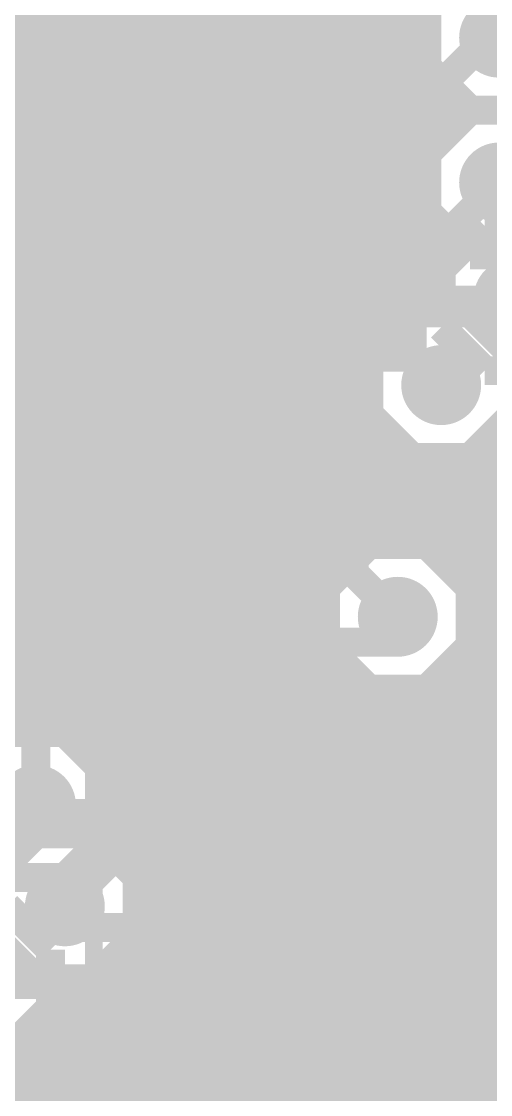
# Model space of a CAD drawing. Extents: x -5 to 208, y -5 to 206.
# Drawn here: x 69.85 to 73.97, y 122.94 to 132.35 of the extents above; entities that cross this region are included whole.
import ezdxf

# ---------------------------------------------------------------- set-up
doc = ezdxf.new("R2010")
doc.units = 0
doc.header["$MEASUREMENT"] = 0
doc.layers.get('0').update_dxf_attribs({"linetype": 'CONTINUOUS'})
for name, color, linetype in [('22-301-0_BOT', 7, 'CONTINUOUS'), ('22-301-0_DRD', 7, 'CONTINUOUS'), ('22-301-0_IN1', 1, 'CONTINUOUS'), ('22-301-0_IN2', 4, 'CONTINUOUS'), ('22-301-0_SMT', 5, 'CONTINUOUS'), ('22-301-0_SPT', 10, 'CONTINUOUS'), ('22-301-0_SST', 14, 'CONTINUOUS'), ('22-301-0_TOP', 9, 'CONTINUOUS'), ('THRUHOLE_TAP', 13, 'CONTINUOUS')]:
    doc.layers.add(name, color=color, linetype=linetype)

# ---------------------------------------------------------------- blocks, each defined once
blk = doc.blocks.new('ROUND_66')
at = {"const_width": 0.35052}
blk.add_lwpolyline([(-0.17526, 0, 1), (0.17526, 0, 1)], format="xyb", close=True, dxfattribs=at)
blk = doc.blocks.new('ROUND_69')
at = {"const_width": 0.35052}
blk.add_lwpolyline([(-0.17526, 0, 1), (0.17526, 0, 1)], format="xyb", close=True, dxfattribs=at)
blk = doc.blocks.new('ROUND_68')
at = {"const_width": 0.35052}
blk.add_lwpolyline([(-0.17526, 0, 1), (0.17526, 0, 1)], format="xyb", close=True, dxfattribs=at)
blk = doc.blocks.new('OBLONG_56')
at = {"const_width": 0.2794}
blk.add_lwpolyline([(0.7493, 0), (-0.7493, 0)], dxfattribs=at)
at = {"const_width": 0.1397}
for points in [[(-0.81915, 0, 1), (-0.67945, 0, 1)], [(0.67945, 0, 1), (0.81915, 0, 1)]]:
    blk.add_lwpolyline(points, format="xyb", close=True, dxfattribs=at)
blk = doc.blocks.new('RECTANGLE_57')
blk.add_solid([(0.889, 0.1397), (0.889, -0.1397), (-0.889, 0.1397), (-0.889, -0.1397)])
blk = doc.blocks.new('ROUND_73')
at = {"const_width": 0.10033}
blk.add_lwpolyline([(-0.050164, 0, 1), (0.050164, 0, 1)], format="xyb", close=True, dxfattribs=at)

msp = doc.modelspace()

# ---------------------------------------------------------------- linework, layer by layer
at = {"layer": '22-301-0_BOT', "const_width": 0.254}
for points in [[(74.168, 129.921), (74.295, 129.794), (74.295, 128.905), (74.041, 128.651), (74.041, 124.841), (74.549, 124.333), (77.089, 124.333), (77.47, 124.714), (77.47, 134.62), (78.74, 135.89), (78.74, 157.353)], [(69.977, 125.476), (69.977, 127.381), (69.469, 127.889), (69.469, 129.032), (69.977, 129.54), (69.977, 133.096), (69.342, 133.731), (69.342, 135.001), (70.866, 136.525), (70.866, 153.924), (70.993, 154.051)], [(73.279, 153.67), (73.279, 141.859), (73.533, 141.605), (73.533, 137.414), (73.279, 137.16), (73.279, 129.413), (73.533, 129.159)], [(74.295, 146.177), (74.295, 138.938), (75.057, 138.176), (75.057, 134.239), (74.168, 133.35), (74.168, 132.334), (74.041, 132.207)], [(70.231, 124.587), (71.882, 126.238), (71.882, 138.176), (72.517, 138.811), (72.517, 141.097)], [(72.771, 138.049), (72.771, 127.508), (73.152, 127.127)], [(71.247, 136.00684), (71.247, 126.49962)], [(71.1962, 135.95604), (71.1962, 126.44882)], [(70.9676, 135.72744), (70.9676, 126.22022)], [(70.739, 135.49884), (70.739, 125.99162)], [(70.612, 133.096), (70.612, 129.54)], [(71.247, 132.4102), (70.612, 132.4102)], [(71.247, 132.1816), (70.612, 132.1816)], [(71.247, 131.953), (70.612, 131.953)], [(71.247, 131.7244), (70.612, 131.7244)], [(71.247, 131.4958), (70.612, 131.4958)], [(71.247, 131.2672), (70.612, 131.2672)], [(71.247, 131.0386), (70.612, 131.0386)], [(71.247, 130.81), (70.612, 130.81)], [(71.247, 130.5814), (70.612, 130.5814)], [(71.247, 130.3528), (70.612, 130.3528)], [(71.247, 130.1242), (70.612, 130.1242)], [(71.247, 129.8956), (70.612, 129.8956)], [(71.247, 129.667), (70.612, 129.667)], [(71.247, 129.4384), (70.60438, 129.4384)], [(70.5104, 129.19456), (70.5104, 127.7239)], [(71.247, 129.2098), (70.51802, 129.2098)], [(70.42658, 129.09042), (70.104, 128.76784)], [(70.2818, 128.94564), (70.2818, 127.97282)], [(71.247, 128.9812), (70.31482, 128.9812)], [(70.104, 128.76784), (70.104, 128.15062)], [(71.247, 128.7526), (70.104, 128.7526)], [(71.247, 128.524), (70.104, 128.524)], [(71.247, 128.2954), (70.104, 128.2954)], [(70.104, 128.15062), (70.42658, 127.83058)], [(71.247, 128.0668), (70.18782, 128.0668)], [(71.247, 127.8382), (70.41642, 127.8382)], [(71.247, 127.6096), (70.56882, 127.6096)], [(70.612, 127.381), (70.612, 126.05258)], [(71.247, 127.381), (70.612, 127.381)], [(71.247, 127.1524), (70.612, 127.1524)], [(71.247, 126.9238), (70.612, 126.9238)], [(71.247, 126.6952), (70.612, 126.6952)], [(71.247, 126.49962), (70.69328, 125.9459)], [(72.517, 126.55042), (72.517, 126.238)], [(72.5678, 126.49962), (72.5678, 119.65432)], [(71.21144, 126.4666), (70.612, 126.4666)], [(72.60336, 126.4666), (72.517, 126.4666)], [(72.7964, 126.34722), (72.7964, 86.8045)], [(73.406, 126.30658), (73.406, 124.841)], [(70.98284, 126.238), (70.612, 126.238)], [(73.406, 126.238), (72.517, 126.238)], [(73.025, 126.27864), (73.025, 86.8045)], [(73.2536, 126.2761), (73.2536, 86.8045)], [(70.75424, 126.0094), (70.64756, 126.0094)], [(73.406, 126.0094), (72.47382, 126.0094)], [(72.33158, 125.78842), (71.08698, 124.54636)], [(73.406, 125.7808), (72.32142, 125.7808)], [(72.3392, 125.79604), (72.3392, 120.00738)], [(73.406, 125.5522), (72.09282, 125.5522)], [(72.1106, 125.56744), (72.1106, 120.15978)], [(73.406, 125.3236), (71.86422, 125.3236)], [(71.882, 125.33884), (71.882, 120.22836)], [(73.406, 125.095), (71.63562, 125.095)], [(71.6534, 125.11024), (71.6534, 120.2309)], [(71.4248, 124.88164), (71.4248, 120.16994)], [(73.406, 124.8664), (71.40702, 124.8664)], [(73.43902, 124.6378), (71.17842, 124.6378)], [(71.1962, 124.65304), (71.1962, 120.03024)], [(73.4822, 124.53874), (73.4822, 122.19432)], [(73.57618, 124.4092), (71.0692, 124.4092)], [(73.5965, 124.38888), (74.09942, 123.88342)], [(73.7108, 124.27204), (73.7108, 122.54738)], [(70.9676, 124.14758), (70.9676, 119.72036)], [(73.80224, 124.1806), (70.98538, 124.1806)], [(73.9394, 124.04344), (73.9394, 122.69978)], [(74.03084, 123.952), (70.80758, 123.952)], [(70.739, 123.89612), (70.739, 116.84762)], [(70.5104, 123.77674), (70.5104, 117.07622)], [(70.2818, 123.67768), (70.2818, 117.30482)], [(74.3712, 123.7234), (70.2945, 123.7234)], [(74.4728, 123.4948), (70.19544, 123.4948)], [(70.0532, 123.32462), (70.0532, 117.53342)], [(74.45502, 123.2662), (69.98462, 123.2662)], [(69.8246, 123.17222), (69.8246, 117.76202)], [(74.50074, 123.0376), (31.3055, 123.0376)]]:
    msp.add_lwpolyline(points, dxfattribs=at)
for points in [[(70.42658, 129.09042, 0.1989124), (70.6128, 129.54)], [(70.42658, 129.09042, 0.1989124), (70.6128, 129.54)], [(70.612, 127.381, 0.1989124), (70.42601, 127.83001)], [(72.517, 126.55042, 0.2114648), (73.152, 126.26929)], [(73.152, 126.26848, 0.0752002), (73.4059, 126.30688)], [(72.33158, 125.78842, 0.1989124), (72.5178, 126.238)], [(72.33158, 125.78842, 0.1989124), (72.5178, 126.238)], [(70.69328, 125.9459, 0.0391741), (70.61122, 126.05187)], [(73.406, 124.841, 0.1989124), (73.59199, 124.39199)], [(70.29704, 123.73102, 0.3782189), (71.08698, 124.54636)], [(69.469, 123.09348, 0.3397355), (70.29704, 123.73102)]]:
    msp.add_lwpolyline(points, format="xyb", dxfattribs=at)
at = {"layer": '22-301-0_DRD', "const_width": 0.254}
for points in [[(73.787, 132.842), (73.406, 132.461)], [(73.406, 132.461), (73.406, 131.953)], [(73.406, 131.953), (73.787, 131.572)], [(73.787, 131.572), (73.406, 131.191)], [(73.787, 131.572), (74.295, 131.572)], [(74.295, 131.572), (73.787, 131.572)], [(73.406, 131.191), (73.406, 130.683)], [(73.406, 130.683), (73.787, 130.302)], [(73.914, 130.556), (73.533, 130.175)], [(74.422, 130.556), (73.914, 130.556)], [(73.787, 130.302), (74.295, 130.302)], [(73.533, 130.175), (73.533, 129.667)], [(73.279, 129.794), (72.898, 129.413)], [(73.787, 129.794), (73.279, 129.794)], [(74.168, 129.413), (73.787, 129.794)], [(73.533, 129.667), (73.914, 129.286)], [(72.898, 129.413), (72.898, 128.905)], [(73.914, 129.286), (74.422, 129.286)], [(72.898, 128.905), (73.279, 128.524)], [(73.787, 128.524), (74.168, 128.905)], [(73.279, 128.524), (73.787, 128.524)], [(72.898, 127.762), (72.517, 127.381)], [(73.406, 127.762), (72.898, 127.762)], [(73.787, 127.381), (73.406, 127.762)], [(72.517, 127.381), (72.517, 126.873)], [(73.787, 126.873), (73.787, 127.381)], [(72.517, 126.873), (72.898, 126.492)], [(73.406, 126.492), (73.787, 126.873)], [(72.898, 126.492), (73.406, 126.492)], [(69.723, 126.111), (69.342, 125.73)], [(70.231, 126.111), (69.723, 126.111)], [(70.612, 125.73), (70.231, 126.111)], [(70.612, 125.222), (70.612, 125.73)], [(69.342, 125.222), (69.723, 124.841)], [(69.977, 125.222), (69.596, 124.841)], [(70.485, 125.222), (69.977, 125.222)], [(70.231, 124.841), (70.612, 125.222)], [(70.866, 124.841), (70.485, 125.222)], [(69.723, 124.841), (70.231, 124.841)], [(70.866, 124.333), (70.866, 124.841)], [(69.723, 124.587), (69.215, 124.587)], [(70.104, 124.206), (69.723, 124.587)], [(69.596, 124.333), (69.977, 123.952)], [(70.485, 123.952), (70.866, 124.333)], [(70.104, 123.698), (70.104, 124.206)], [(69.977, 123.952), (70.485, 123.952)], [(69.723, 123.317), (70.104, 123.698)], [(69.215, 123.317), (69.723, 123.317)]]:
    msp.add_lwpolyline(points, dxfattribs=at)
at = {"layer": '22-301-0_IN1', "const_width": 0.254}
for points in [[(71.755, 153.87828), (71.755, 120.06072)], [(70.3834, 153.74874), (70.3834, 126.01956)], [(71.5264, 153.62936), (71.5264, 120.02008)], [(70.612, 153.48712), (70.612, 125.7173)], [(71.2978, 153.44394), (71.2978, 119.88292)], [(70.8406, 153.38806), (70.8406, 124.88672)], [(71.0692, 153.37536), (71.0692, 112.91824)], [(71.9836, 140.67536), (71.9836, 120.02008)], [(73.3552, 137.70102), (73.3552, 129.81432)], [(72.2122, 137.66038), (72.2122, 119.88292)], [(72.4408, 137.45464), (72.4408, 112.4712)], [(73.1266, 137.46988), (73.1266, 129.70256)], [(72.6694, 137.3759), (72.6694, 127.60452)], [(72.898, 137.38098), (72.898, 129.4003)], [(70.1548, 135.88238), (70.1548, 126.13132)], [(69.9262, 135.67664), (69.9262, 126.15418)], [(73.36282, 132.2578), (67.69608, 132.2578)], [(73.38314, 132.0292), (67.90436, 132.0292)], [(73.4949, 131.8006), (68.67652, 131.8006)], [(73.5838, 131.70408), (73.5838, 131.43992)], [(73.79716, 131.572), (68.82892, 131.572)], [(73.4949, 131.3434), (68.87718, 131.3434)], [(73.38314, 131.1148), (68.8467, 131.1148)], [(73.36282, 130.8862), (68.72478, 130.8862)], [(73.42124, 130.6576), (68.35902, 130.6576)], [(73.58888, 130.429), (63.93688, 130.429)], [(73.5838, 130.43408), (73.5838, 130.26898)], [(73.54824, 130.2004), (63.67272, 130.2004)], [(73.48982, 129.9718), (11.00836, 129.9718)], [(73.18502, 129.7432), (10.80008, 129.7432)], [(72.95388, 129.5146), (-2.54, 129.5146)], [(72.86498, 129.286), (-2.54, 129.286)], [(72.8599, 129.0574), (14.77264, 129.0574)], [(72.898, 128.91516), (72.898, 127.75692)], [(72.93864, 128.8288), (14.95806, 128.8288)], [(74.041, 128.70688), (74.041, 122.54992)], [(73.14438, 128.6002), (15.02664, 128.6002)], [(73.1266, 128.6129), (73.1266, 127.80518)], [(79.883, 128.6002), (73.91908, 128.6002)], [(73.3552, 128.50114), (73.3552, 127.7747)], [(73.5838, 128.48082), (73.5838, 127.65278)], [(73.8124, 128.53924), (73.8124, 127.28702)], [(79.883, 128.3716), (62.611, 128.3716)], [(79.883, 128.143), (62.75324, 128.143)], [(79.883, 127.9144), (69.12102, 127.9144)], [(72.76338, 127.6858), (69.48678, 127.6858)], [(79.883, 127.6858), (73.53808, 127.6858)], [(72.55764, 127.4572), (69.6087, 127.4572)], [(79.883, 127.4572), (73.74636, 127.4572)], [(72.4789, 127.2286), (69.63918, 127.2286)], [(79.883, 127.2286), (73.82256, 127.2286)], [(72.48398, 127), (69.59092, 127)], [(73.8124, 126.96444), (73.8124, 122.39752)], [(79.883, 127), (73.82002, 127)], [(72.57288, 126.7714), (69.43852, 126.7714)], [(76.28636, 126.7714), (73.73112, 126.7714)], [(72.6694, 126.64694), (72.6694, 112.4712)], [(73.5838, 126.60122), (73.5838, 112.4712)], [(72.80402, 126.5428), (44.5897, 126.5428)], [(72.898, 126.49708), (72.898, 112.4712)], [(76.10094, 126.5428), (73.49998, 126.5428)], [(73.1266, 126.44628), (73.1266, 112.4712)], [(73.3552, 126.47676), (73.3552, 112.4712)], [(76.03236, 126.3142), (44.46778, 126.3142)], [(76.04506, 126.0856), (70.27672, 126.0856)], [(76.14412, 125.857), (70.54088, 125.857)], [(74.38136, 125.6284), (70.63994, 125.6284)], [(74.19594, 125.3998), (70.65264, 125.3998)], [(74.12736, 125.1712), (70.58406, 125.1712)], [(70.612, 125.23216), (70.612, 125.15088)], [(74.14006, 124.9426), (70.81012, 124.9426)], [(74.23912, 124.714), (70.89902, 124.714)], [(74.50074, 124.4854), (70.90156, 124.4854)], [(79.883, 124.2568), (70.82536, 124.2568)], [(70.8406, 124.28474), (70.8406, 114.09172)], [(70.612, 124.02312), (70.612, 114.35588)], [(79.883, 124.0282), (70.61708, 124.0282)], [(70.1548, 123.91136), (70.1548, 114.46764)], [(70.3834, 123.92406), (70.3834, 114.45494)], [(74.83094, 123.7996), (70.13194, 123.7996)], [(74.68108, 123.571), (70.03288, 123.571)], [(69.9262, 123.44908), (69.9262, 114.39906)], [(74.63028, 123.3424), (69.76872, 123.3424)], [(74.66076, 123.1138), (-2.54, 123.1138)], [(74.78522, 122.8852), (-2.54, 122.8852)]]:
    msp.add_lwpolyline(points, dxfattribs=at)
for points in [[(74.041, 132.88772, 0.4142136), (73.36028, 132.207)], [(74.72172, 132.207, 0.4142136), (74.041, 132.88772)], [(73.36028, 132.207, 0.3104767), (73.79716, 131.572)], [(73.79716, 131.572, 0.3104759), (73.36028, 130.937)], [(73.36028, 130.937, 0.2491147), (73.65989, 130.37296)], [(73.66, 130.37312, 0.183846), (73.48794, 129.921)], [(73.48728, 129.921, 0.0308671), (73.49246, 129.83719)], [(73.49236, 129.83718, 0.3967914), (72.85482, 129.159)], [(72.85228, 129.159, 0.4142136), (73.533, 128.47828)], [(73.533, 128.47828, 0.4142136), (74.21372, 129.159)], [(73.152, 127.80772, 0.4142136), (72.47128, 127.127)], [(73.83272, 127.127, 0.4142136), (73.152, 127.80772)], [(72.47128, 127.127, 0.4142136), (73.152, 126.44628)], [(73.152, 126.44628, 0.4142136), (73.83272, 127.127)], [(69.977, 126.15672, 0.4142136), (69.29628, 125.476)], [(70.65772, 125.476, 0.4142136), (69.977, 126.15672)], [(70.58406, 125.16866, 0.1177031), (70.65743, 125.476)], [(70.91172, 124.587, 0.2620783), (70.58421, 125.16891)], [(70.231, 123.90628, 0.4142136), (70.91172, 124.587)], [(69.469, 123.27128, 0.3967908), (70.14718, 123.91136)], [(70.14718, 123.91136, 0.0308672), (70.231, 123.90618)]]:
    msp.add_lwpolyline(points, format="xyb", dxfattribs=at)
at = {"layer": '22-301-0_IN2', "const_width": 0.254}
for points in [[(108.585, 137.033), (98.171, 137.033), (97.028, 135.89), (76.454, 135.89), (74.803, 134.239), (74.803, 131.699), (74.041, 130.937)], [(71.0438, 135.0518), (71.0438, 118.0592)], [(71.2724, 135.0518), (71.2724, 118.0592)], [(71.501, 135.0518), (71.501, 118.0592)], [(71.7296, 135.0518), (71.7296, 118.0592)], [(71.9582, 135.0518), (71.9582, 118.0592)], [(72.1868, 135.0518), (72.1868, 118.0592)], [(72.4154, 135.0518), (72.4154, 118.0592)], [(72.644, 135.0518), (72.644, 127.57912)], [(72.8726, 135.0518), (72.8726, 129.31902)], [(73.1012, 135.0518), (73.1012, 129.68478)], [(73.3298, 135.0518), (73.3298, 129.8067)], [(69.9008, 133.99008), (69.9008, 126.15164)], [(70.8152, 133.99008), (70.8152, 124.93498)], [(70.1294, 133.85292), (70.1294, 126.13894)], [(70.5866, 133.85292), (70.5866, 125.77572)], [(70.358, 133.81228), (70.358, 126.03988)], [(73.38314, 132.3848), (65.41008, 132.3848)], [(73.36282, 132.1562), (67.81292, 132.1562)], [(73.42124, 131.9276), (68.49872, 131.9276)], [(73.58888, 131.699), (68.76288, 131.699)], [(73.5584, 131.72694), (73.5584, 131.41452)], [(73.61936, 131.4704), (68.86194, 131.4704)], [(73.43394, 131.2418), (68.87464, 131.2418)], [(73.36536, 131.0132), (68.80606, 131.0132)], [(73.37806, 130.7846), (68.62064, 130.7846)], [(73.47712, 130.556), (64.5033, 130.556)], [(73.5584, 130.45694), (73.5584, 130.22072)], [(73.6219, 130.3274), (63.85052, 130.3274)], [(73.51014, 130.0988), (56.642, 130.0988)], [(73.48982, 129.8702), (56.642, 129.8702)], [(73.05294, 129.6416), (56.642, 129.6416)], [(72.90308, 129.413), (62.30112, 129.413)], [(72.85228, 129.1844), (62.46876, 129.1844)], [(72.88276, 128.9558), (62.52718, 128.9558)], [(72.8726, 128.99644), (72.8726, 127.74676)], [(73.00722, 128.7272), (62.50432, 128.7272)], [(74.0156, 128.67894), (74.0156, 122.53976)], [(74.90714, 128.7272), (74.05878, 128.7272)], [(73.1012, 128.63322), (73.1012, 127.80518)], [(73.37044, 128.4986), (62.39256, 128.4986)], [(73.3298, 128.50876), (73.3298, 127.78232)], [(73.5584, 128.47828), (73.5584, 127.67056)], [(75.0189, 128.4986), (73.69302, 128.4986)], [(73.787, 128.52908), (73.787, 127.3683)], [(75.32116, 128.27), (62.0903, 128.27)], [(80.391, 128.0414), (56.642, 128.0414)], [(80.391, 127.8128), (69.34708, 127.8128)], [(72.64908, 127.5842), (69.55536, 127.5842)], [(80.391, 127.5842), (73.65492, 127.5842)], [(72.51192, 127.3556), (69.63156, 127.3556)], [(80.391, 127.3556), (73.79208, 127.3556)], [(72.47128, 127.127), (69.62902, 127.127)], [(80.391, 127.127), (73.83272, 127.127)], [(72.51192, 126.8984), (69.54012, 126.8984)], [(73.787, 126.88316), (73.787, 122.37212)], [(80.391, 126.8984), (73.79208, 126.8984)], [(72.64908, 126.6698), (69.30898, 126.6698)], [(72.644, 126.67488), (72.644, 118.0592)], [(80.391, 126.6698), (73.65492, 126.6698)], [(73.5584, 126.5809), (73.5584, 118.0592)], [(72.8726, 126.50724), (72.8726, 118.0592)], [(80.391, 126.4412), (56.642, 126.4412)], [(73.1012, 126.44882), (73.1012, 118.0592)], [(73.3298, 126.46914), (73.3298, 118.0592)], [(80.391, 126.2126), (56.642, 126.2126)], [(80.391, 125.984), (70.42912, 125.984)], [(74.64044, 125.7554), (70.59676, 125.7554)], [(74.27722, 125.5268), (70.65518, 125.5268)], [(74.15276, 125.2982), (70.63232, 125.2982)], [(74.12228, 125.0696), (70.70852, 125.0696)], [(74.17308, 124.841), (70.86092, 124.841)], [(74.32294, 124.6124), (70.90918, 124.6124)], [(80.391, 124.3838), (70.8787, 124.3838)], [(70.8152, 124.23902), (70.8152, 118.0592)], [(80.391, 124.1552), (70.75678, 124.1552)], [(70.5866, 124.00788), (70.5866, 118.0592)], [(70.358, 123.91898), (70.358, 118.0592)], [(75.00874, 123.9266), (70.39102, 123.9266)], [(70.1294, 123.78944), (70.1294, 118.0592)], [(74.74712, 123.698), (70.09892, 123.698)], [(74.64806, 123.4694), (69.94652, 123.4694)], [(69.9008, 123.42622), (69.9008, 118.0592)], [(74.63536, 123.2408), (56.642, 123.2408)], [(74.70394, 123.0122), (56.642, 123.0122)]]:
    msp.add_lwpolyline(points, dxfattribs=at)
for points in [[(74.041, 132.88772, 0.4142136), (73.36028, 132.207)], [(73.36028, 132.207, 0.3104767), (73.79716, 131.572)], [(73.79716, 131.572, 0.3104759), (73.36028, 130.937)], [(73.36028, 130.937, 0.2491147), (73.65989, 130.37296)], [(73.66, 130.37312, 0.183846), (73.48794, 129.921)], [(73.48728, 129.921, 0.0308671), (73.49246, 129.83719)], [(73.49236, 129.83718, 0.3967914), (72.85482, 129.159)], [(72.85228, 129.159, 0.4142136), (73.533, 128.47828)], [(73.533, 128.47828, 0.4142136), (74.21372, 129.159)], [(73.152, 127.80772, 0.4142136), (72.47128, 127.127)], [(73.83272, 127.127, 0.4142136), (73.152, 127.80772)], [(72.47128, 127.127, 0.4142136), (73.152, 126.44628)], [(73.152, 126.44628, 0.4142136), (73.83272, 127.127)], [(69.977, 126.15672, 0.2491154), (69.41296, 125.85711)], [(70.65772, 125.476, 0.4142136), (69.977, 126.15672)], [(70.58406, 125.16866, 0.1177031), (70.65743, 125.476)], [(70.91172, 124.587, 0.2620783), (70.58421, 125.16891)], [(70.231, 123.90628, 0.4142136), (70.91172, 124.587)], [(69.469, 123.27128, 0.3967908), (70.14718, 123.91136)], [(70.14718, 123.91136, 0.0308672), (70.231, 123.90618)]]:
    msp.add_lwpolyline(points, format="xyb", dxfattribs=at)
at = {"layer": '22-301-0_SST', "const_width": 0.1524}
msp.add_lwpolyline([(62.738, 123.19), (70.485, 123.19), (70.485, 132.08), (61.595, 132.08), (61.595, 124.333), (62.738, 123.19)], dxfattribs=at)
at = {"layer": '22-301-0_TOP', "const_width": 0.254}
for points in [[(75.0062, 175.895), (75.0062, 175.7172), (74.93, 175.641), (74.93, 174.244), (74.93, 162.814), (72.644, 160.528), (72.644, 154.686), (72.517, 154.559), (72.517, 142.113), (70.993, 140.589), (70.993, 138.684), (71.374, 138.303), (71.374, 133.35), (69.723, 131.699), (69.723, 129.413), (68.072, 127.762), (68.072, 124.079), (68.73494, 123.41606), (68.73494, 121.92)], [(74.041, 153.162), (73.533, 152.654), (73.533, 139.827), (71.882, 138.176), (71.882, 133.096), (70.485, 131.699), (70.485, 128.905), (71.7169, 128.905)], [(75.692, 132.715), (75.438, 132.969), (72.771, 132.969), (71.755, 131.953), (71.755, 131.4069), (71.7169, 131.4069)], [(74.041, 132.207), (73.914, 132.207), (73.914, 132.17652), (72.644, 130.90652), (71.7169, 130.90652)], [(74.041, 130.937), (73.51014, 130.40614), (71.7169, 130.40614)], [(71.7169, 129.90576), (74.295, 129.90576), (74.295, 129.921), (74.168, 129.921)], [(73.533, 129.159), (73.279, 129.40538), (71.7169, 129.40538)], [(73.0504, 128.67894), (73.0504, 127.79756)], [(73.14438, 128.6002), (72.89292, 128.6002)], [(79.0448, 128.6002), (73.91908, 128.6002)], [(73.9648, 128.63322), (73.9648, 126.35992)], [(73.279, 128.52908), (73.279, 127.79502)], [(73.5076, 128.47828), (73.5076, 127.70612)], [(73.7362, 128.50876), (73.7362, 127.47498)], [(74.7522, 128.3716), (72.93356, 128.3716)], [(74.7522, 128.143), (72.87006, 128.143)], [(74.7522, 127.9144), (72.9361, 127.9144)], [(74.7522, 127.6858), (73.53808, 127.6858)], [(74.7522, 127.4572), (73.74636, 127.4572)], [(68.961, 127.254), (69.11086, 127.40386), (71.7169, 127.40386)], [(74.7522, 127.2286), (73.82256, 127.2286)], [(73.152, 127.127), (73.025, 127), (73.025, 126.90348), (71.7169, 126.90348)], [(74.7522, 127), (73.82002, 127)], [(70.50024, 126.94666), (69.56806, 126.94666)], [(69.85, 126.94666), (69.85, 126.14402)], [(70.0786, 126.94666), (70.0786, 126.14656)], [(70.3072, 126.94666), (70.3072, 126.07036)], [(70.51548, 126.7714), (69.43852, 126.7714)], [(74.7522, 126.7714), (73.73112, 126.7714)], [(73.7362, 126.77902), (73.7362, 126.35992)], [(70.5358, 126.71806), (70.5358, 126.58852)], [(70.51802, 126.5428), (68.5292, 126.5428)], [(74.7522, 126.5428), (73.49998, 126.5428)], [(73.5076, 126.54788), (73.5076, 126.35992)], [(71.7169, 126.4031), (69.9008, 126.4031), (69.7738, 126.2761), (69.088, 125.603), (69.088, 125.476), (68.961, 125.349)], [(71.7169, 126.4031), (69.9008, 126.4031), (69.7738, 126.2761), (69.088, 125.603), (69.088, 125.476), (68.961, 125.349)], [(70.4977, 126.4031), (71.7169, 126.4031)], [(72.9361, 126.4031), (71.7169, 126.4031)], [(73.025, 126.44628), (72.93356, 126.44628)], [(73.0504, 126.44628), (73.0504, 126.35992)], [(73.279, 126.45898), (73.279, 126.35992)], [(70.50532, 126.3142), (68.5292, 126.3142)], [(74.7522, 126.35992), (72.93356, 126.35992)], [(70.5358, 126.21768), (70.5358, 126.08814)], [(71.7169, 125.90272), (75.05192, 125.90272), (75.438, 126.2888), (75.565, 126.2888)], [(70.53326, 126.0856), (70.27672, 126.0856)], [(71.7169, 125.40234), (69.977, 125.40234), (69.977, 125.476)], [(71.7169, 124.90196), (74.4728, 124.90196), (74.676, 125.095), (74.803, 125.095)], [(71.7169, 124.40158), (70.231, 124.40158), (70.231, 124.587)], [(69.469, 123.952), (69.5198, 123.9012), (71.7169, 123.9012)], [(69.23532, 121.92), (69.23532, 122.95632), (69.469, 123.19), (75.184, 123.19), (75.311, 123.317)]]:
    msp.add_lwpolyline(points, dxfattribs=at)
for points in [[(73.533, 128.47828, 0.4142136), (74.21372, 129.159)], [(72.86244, 128.65354, 0.1078429), (72.93118, 128.84148)], [(72.93102, 128.8415, 0.2782261), (73.533, 128.47828)], [(72.9361, 128.40462, 0.1411512), (72.8641, 128.65458)], [(72.86244, 128.15316, 0.1423204), (72.93549, 128.40462)], [(72.9361, 127.90424, 0.1411512), (72.8641, 128.1542)], [(72.91324, 127.76454, 0.0758663), (72.93456, 127.90424)], [(73.152, 127.80772, 0.0898245), (72.91326, 127.76448)], [(73.83272, 127.127, 0.4142136), (73.152, 127.80772)], [(73.152, 126.44628, 0.4142136), (73.83272, 127.127)], [(70.4977, 126.90348, 0.1415842), (70.57012, 126.65284)], [(70.50024, 126.94666, 0.0230365), (70.49825, 126.90348)], [(70.56882, 126.65202, 0.1404188), (70.49751, 126.4031)], [(70.4977, 126.4031, 0.1415842), (70.57012, 126.15246)], [(72.93356, 126.35992, 0.0230365), (72.93555, 126.4031)], [(72.9361, 126.4031, 0.0230363), (72.93411, 126.44633)], [(73.025, 126.44628, 0.0333326), (73.08576, 126.45033)], [(69.977, 126.15672, 0.4142136), (69.29628, 125.476)], [(70.4977, 125.91288, 0.2217062), (69.977, 126.1557)], [(70.56882, 126.15164, 0.1349128), (70.49762, 125.91288)]]:
    msp.add_lwpolyline(points, format="xyb", dxfattribs=at)

# ---------------------------------------------------------------- block references
at = {"layer": '22-301-0_BOT'}
for name, p in [('ROUND_66', (74.041, 132.207)), ('ROUND_69', (74.041, 130.937)), ('ROUND_66', (74.168, 129.921)), ('ROUND_66', (73.533, 129.159)), ('ROUND_66', (73.152, 127.127)), ('ROUND_66', (69.977, 125.476)), ('ROUND_66', (70.231, 124.587))]:
    msp.add_blockref(name, p, dxfattribs=at)
at = {"layer": '22-301-0_IN1'}
for name, p in [('ROUND_66', (74.041, 132.207)), ('ROUND_69', (74.041, 130.937)), ('ROUND_68', (74.168, 129.921)), ('ROUND_68', (73.533, 129.159)), ('ROUND_68', (73.152, 127.127)), ('ROUND_69', (69.977, 125.476)), ('ROUND_69', (70.231, 124.587))]:
    msp.add_blockref(name, p, dxfattribs=at)
at = {"layer": '22-301-0_IN2'}
for p in [(74.041, 132.207), (74.041, 130.937), (74.168, 129.921), (73.533, 129.159), (73.152, 127.127), (69.977, 125.476), (70.231, 124.587)]:
    msp.add_blockref('ROUND_66', p, dxfattribs=at)
at = {"layer": '22-301-0_SMT'}
for name, p in [('OBLONG_56', (71.7169, 131.4069)), ('OBLONG_56', (71.7169, 130.90652)), ('RECTANGLE_57', (71.7169, 130.40614)), ('OBLONG_56', (71.7169, 129.90576)), ('OBLONG_56', (71.7169, 129.40538)), ('OBLONG_56', (71.7169, 128.905)), ('OBLONG_56', (71.7169, 128.40462)), ('OBLONG_56', (71.7169, 127.90424)), ('OBLONG_56', (71.7169, 127.40386)), ('OBLONG_56', (71.7169, 126.90348)), ('OBLONG_56', (71.7169, 126.4031)), ('OBLONG_56', (71.7169, 125.90272)), ('RECTANGLE_57', (71.7169, 125.40234)), ('OBLONG_56', (71.7169, 124.90196)), ('OBLONG_56', (71.7169, 124.40158)), ('OBLONG_56', (71.7169, 123.9012))]:
    msp.add_blockref(name, p, dxfattribs=at)
at = {"layer": '22-301-0_SPT'}
for name, p in [('OBLONG_56', (71.7169, 131.4069)), ('OBLONG_56', (71.7169, 130.90652)), ('RECTANGLE_57', (71.7169, 130.40614)), ('OBLONG_56', (71.7169, 129.90576)), ('OBLONG_56', (71.7169, 129.40538)), ('OBLONG_56', (71.7169, 128.905)), ('OBLONG_56', (71.7169, 128.40462)), ('OBLONG_56', (71.7169, 127.90424)), ('OBLONG_56', (71.7169, 127.40386)), ('OBLONG_56', (71.7169, 126.90348)), ('OBLONG_56', (71.7169, 126.4031)), ('OBLONG_56', (71.7169, 125.90272)), ('RECTANGLE_57', (71.7169, 125.40234)), ('OBLONG_56', (71.7169, 124.90196)), ('OBLONG_56', (71.7169, 124.40158)), ('OBLONG_56', (71.7169, 123.9012))]:
    msp.add_blockref(name, p, dxfattribs=at)
at = {"layer": '22-301-0_TOP'}
for name, p in [('ROUND_66', (74.041, 132.207)), ('OBLONG_56', (71.7169, 131.4069)), ('ROUND_66', (74.041, 130.937)), ('OBLONG_56', (71.7169, 130.90652)), ('RECTANGLE_57', (71.7169, 130.40614)), ('ROUND_66', (74.168, 129.921)), ('OBLONG_56', (71.7169, 129.90576)), ('OBLONG_56', (71.7169, 129.40538)), ('ROUND_66', (73.533, 129.159)), ('OBLONG_56', (71.7169, 128.905)), ('OBLONG_56', (71.7169, 128.40462)), ('OBLONG_56', (71.7169, 127.90424)), ('OBLONG_56', (71.7169, 127.40386)), ('ROUND_66', (73.152, 127.127)), ('OBLONG_56', (71.7169, 126.90348)), ('OBLONG_56', (71.7169, 126.4031)), ('OBLONG_56', (71.7169, 125.90272)), ('ROUND_66', (69.977, 125.476)), ('RECTANGLE_57', (71.7169, 125.40234)), ('OBLONG_56', (71.7169, 124.90196)), ('ROUND_66', (70.231, 124.587)), ('OBLONG_56', (71.7169, 124.40158)), ('OBLONG_56', (71.7169, 123.9012))]:
    msp.add_blockref(name, p, dxfattribs=at)
at = {"layer": 'THRUHOLE_TAP'}
for p in [(74.041, 132.207), (74.041, 130.937), (73.533, 129.159), (73.152, 127.127), (69.977, 125.476), (70.231, 124.587)]:
    msp.add_blockref('ROUND_73', p, dxfattribs=at)

doc.saveas('drawing.dxf')
